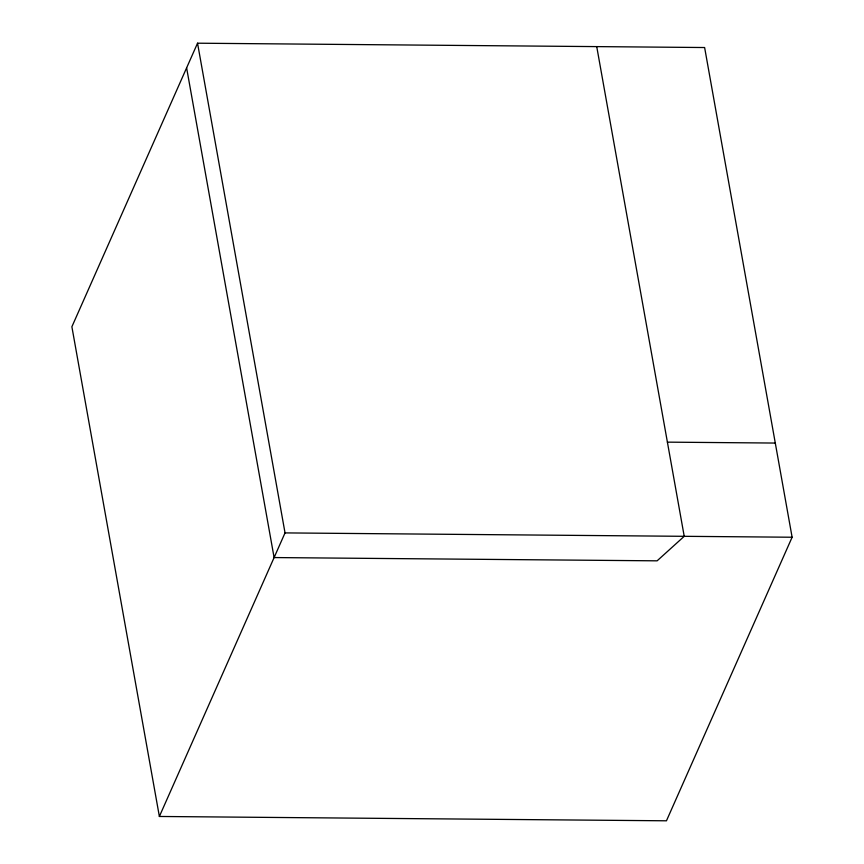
<?xml version="1.0" encoding="UTF-8"?>
<svg xmlns="http://www.w3.org/2000/svg" width="864" height="864" viewBox="0 0 864 864"><rect width="100%" height="100%" fill="white"/><g stroke="black" fill="none" stroke-linecap="round" stroke-linejoin="round"><path stroke-width="1.3" d="M197.543 43.2L71.885 326.765L159.376 816.469L666.457 820.8L792.115 537.235L704.624 47.531L197.543 43.2L285.034 532.904L159.376 816.469M667.397 442.141L775.289 443.059M285.034 532.904L792.115 537.235M596.732 46.613L684.223 536.317L657.115 560.833L274.104 557.561L186.613 67.856"/></g></svg>
